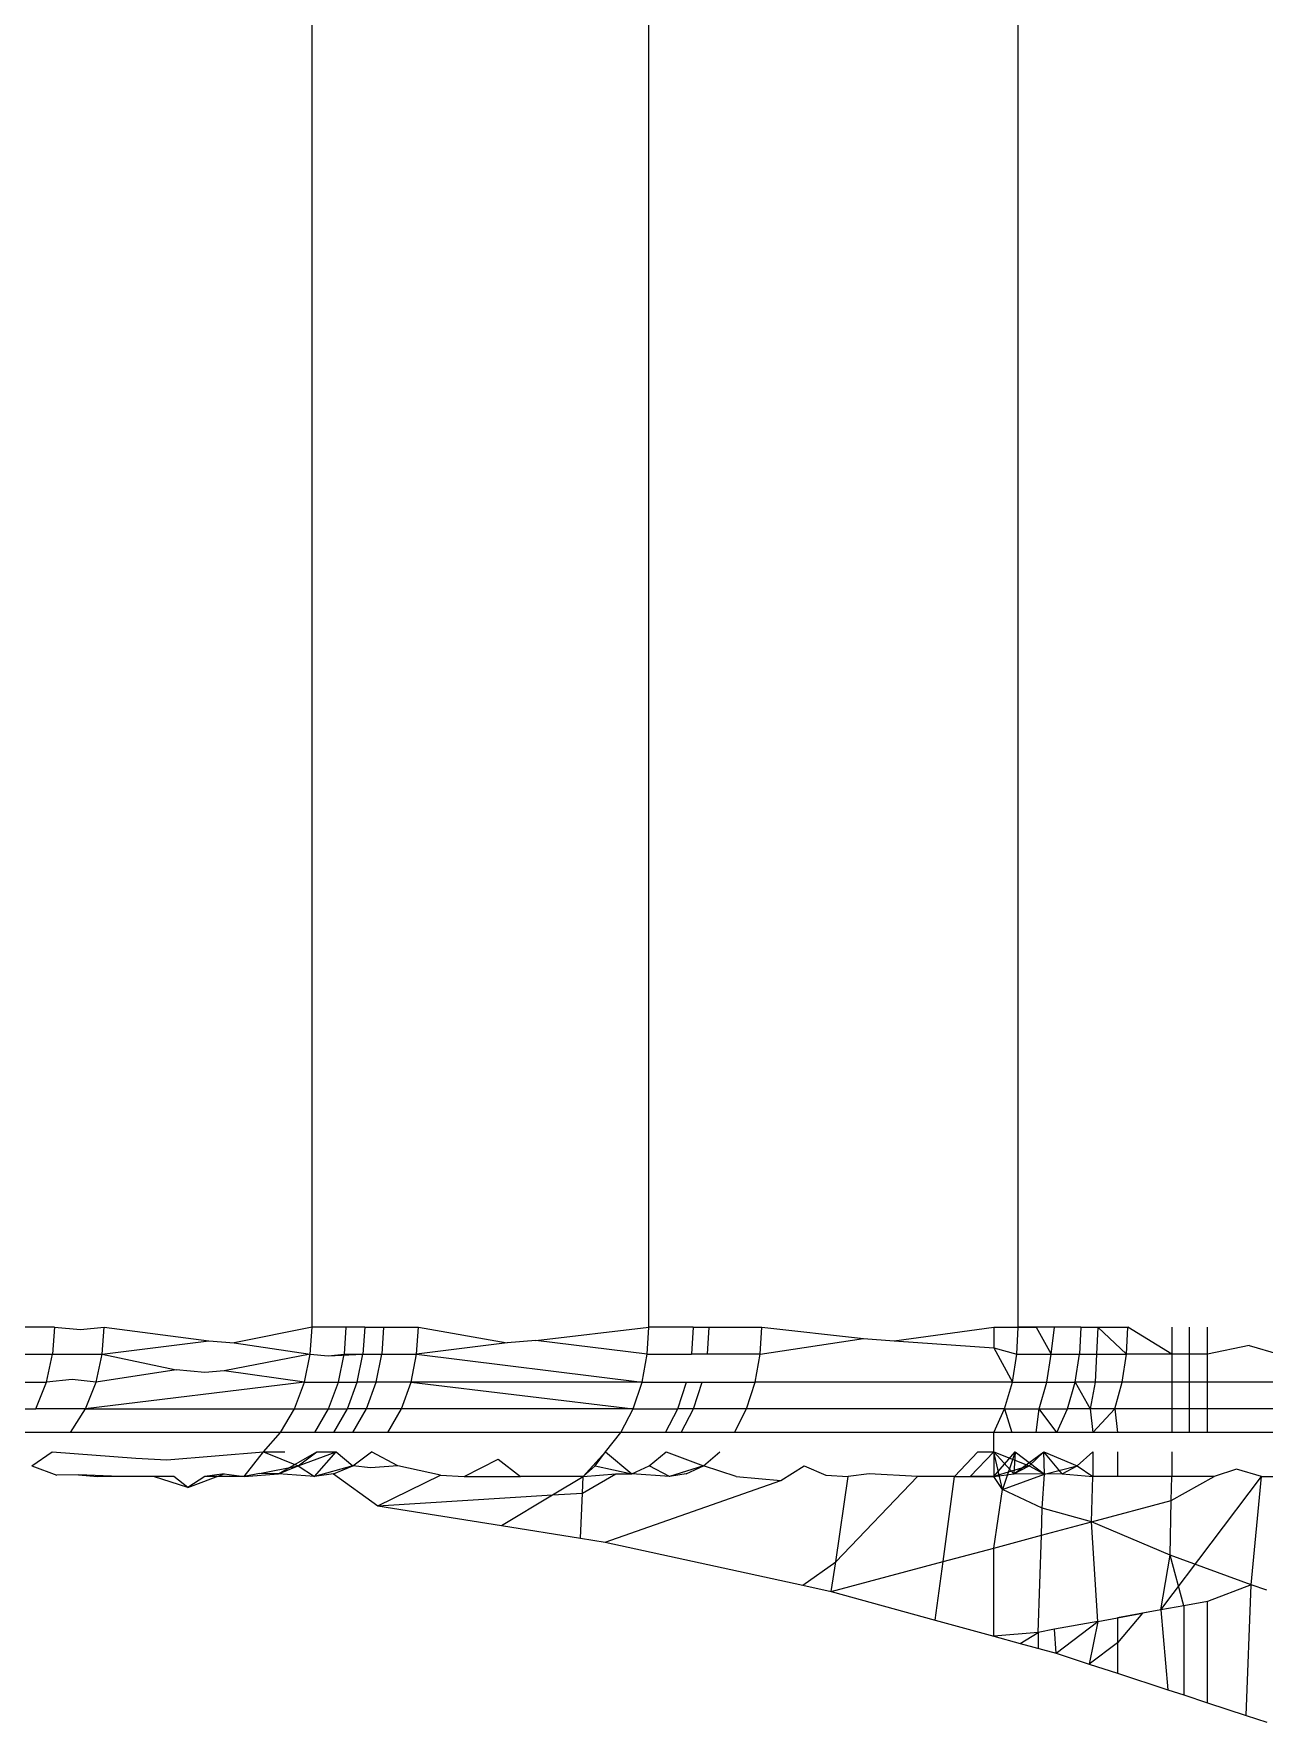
# Model space of a CAD drawing. Header units: millimetres. Extents: x 153 to 4750, y 92 to 3343.
# Drawn here: x 2627.024 to 2629.084, y 1086.204 to 1089.032 of the extents above; entities that cross this region are included whole.
import ezdxf

# ---------------------------------------------------------------- set-up
doc = ezdxf.new("R2010")
doc.units = ezdxf.units.MM

msp = doc.modelspace()

# ---------------------------------------------------------------- linework, layer by layer
for p, q in [((2627.4897, 1086.8656), (2627.4897, 1089.1156)), ((2628.0538, 1086.8656), (2628.0538, 1089.1156)), ((2628.6724, 1086.8656), (2628.6724, 1089.1156)), ((2627.0585, 1086.8656), (2626.9877, 1086.8656)), ((2627.0585, 1086.8656), (2627.0553, 1086.8201)), ((2627.0585, 1086.8656), (2627.1018, 1086.8618)), ((2627.1018, 1086.8618), (2627.1414, 1086.8656)), ((2627.1382, 1086.8201), (2627.1414, 1086.8656)), ((2627.1414, 1086.8656), (2627.3167, 1086.8428)), ((2627.4897, 1086.8656), (2627.3593, 1086.8391)), ((2627.4867, 1086.8201), (2627.4897, 1086.8656)), ((2627.5464, 1086.8656), (2627.4897, 1086.8656)), ((2627.5464, 1086.8656), (2627.5435, 1086.8201)), ((2627.5779, 1086.8656), (2627.5464, 1086.8656)), ((2627.5779, 1086.8656), (2627.575, 1086.8201)), ((2627.5779, 1086.8656), (2627.6096, 1086.8656)), ((2627.6096, 1086.8656), (2627.6067, 1086.8201)), ((2627.6096, 1086.8656), (2627.6677, 1086.8656)), ((2627.6648, 1086.8201), (2627.6677, 1086.8656)), ((2627.6677, 1086.8656), (2627.8167, 1086.8391)), ((2627.8646, 1086.8429), (2628.0538, 1086.8656)), ((2628.051, 1086.8201), (2628.0538, 1086.8656)), ((2628.1279, 1086.8656), (2628.0538, 1086.8656)), ((2628.1279, 1086.8656), (2628.1252, 1086.8201)), ((2628.1279, 1086.8656), (2628.154, 1086.8656)), ((2628.154, 1086.8656), (2628.1514, 1086.8201)), ((2628.154, 1086.8656), (2628.2427, 1086.8656)), ((2628.2401, 1086.8201), (2628.2427, 1086.8656)), ((2628.2427, 1086.8656), (2628.4131, 1086.8466)), ((2628.4643, 1086.8428), (2628.6312, 1086.8656)), ((2628.6312, 1086.8656), (2628.7021, 1086.8656)), ((2628.6312, 1086.8656), (2628.6312, 1086.8306)), ((2628.6312, 1086.8656), (2628.6724, 1086.8656)), ((2628.67, 1086.8201), (2628.6724, 1086.8656)), ((2628.7021, 1086.8656), (2628.6724, 1086.8656)), ((2628.7021, 1086.8656), (2628.7277, 1086.8201)), ((2628.7332, 1086.8656), (2628.7021, 1086.8656)), ((2628.7771, 1086.8656), (2628.7021, 1086.8656)), ((2628.7277, 1086.8201), (2628.7332, 1086.8656)), ((2628.7771, 1086.8656), (2628.7332, 1086.8656)), ((2628.7771, 1086.8656), (2628.7748, 1086.8201)), ((2628.7771, 1086.8656), (2628.8058, 1086.8656)), ((2628.8058, 1086.8656), (2628.8036, 1086.8201)), ((2628.8058, 1086.8656), (2628.8558, 1086.8656)), ((2628.8058, 1086.8656), (2628.8536, 1086.8201)), ((2628.8536, 1086.8201), (2628.8558, 1086.8656)), ((2628.9296, 1086.8201), (2628.8558, 1086.8656)), ((2628.9296, 1086.8656), (2628.9296, 1086.8201)), ((2628.959, 1086.8201), (2628.959, 1086.8656)), ((2628.9894, 1086.8201), (2628.9894, 1086.8656)), ((2627.1382, 1086.8201), (2627.3167, 1086.8428)), ((2627.3167, 1086.8428), (2627.3593, 1086.8391)), ((2627.3593, 1086.8391), (2627.4867, 1086.8201)), ((2627.8167, 1086.8391), (2627.6648, 1086.8201)), ((2627.8646, 1086.8429), (2627.8167, 1086.8391)), ((2628.051, 1086.8201), (2627.8646, 1086.8429)), ((2628.2401, 1086.8201), (2628.4131, 1086.8466)), ((2628.4131, 1086.8466), (2628.4643, 1086.8428)), ((2628.4643, 1086.8428), (2628.6312, 1086.8306)), ((2629.059, 1086.8347), (2628.9894, 1086.8201)), ((2629.059, 1086.8347), (2629.1087, 1086.8201)), ((2626.9844, 1086.8201), (2627.0553, 1086.8201)), ((2627.045, 1086.7736), (2627.0553, 1086.8201)), ((2627.0553, 1086.8201), (2627.1382, 1086.8201)), ((2627.128, 1086.7736), (2627.1382, 1086.8201)), ((2627.1382, 1086.8201), (2627.2623, 1086.7939)), ((2627.4867, 1086.8201), (2627.3426, 1086.7922)), ((2627.477, 1086.7736), (2627.4867, 1086.8201)), ((2627.4867, 1086.8201), (2627.5166, 1086.8176)), ((2627.5166, 1086.8176), (2627.575, 1086.8201)), ((2627.5166, 1086.8176), (2627.5435, 1086.8201)), ((2627.5339, 1086.7736), (2627.5435, 1086.8201)), ((2627.5435, 1086.8201), (2627.575, 1086.8201)), ((2627.5655, 1086.7736), (2627.575, 1086.8201)), ((2627.575, 1086.8201), (2627.6067, 1086.8201)), ((2627.5973, 1086.7736), (2627.6067, 1086.8201)), ((2627.6067, 1086.8201), (2627.6648, 1086.8201)), ((2627.6555, 1086.7736), (2627.6648, 1086.8201)), ((2627.6648, 1086.8201), (2628.0425, 1086.7736)), ((2628.0425, 1086.7736), (2628.051, 1086.8201)), ((2628.051, 1086.8201), (2628.1252, 1086.8201)), ((2628.1514, 1086.8201), (2628.1252, 1086.8201)), ((2628.2401, 1086.8201), (2628.1514, 1086.8201)), ((2628.2319, 1086.7736), (2628.2401, 1086.8201)), ((2628.6312, 1086.8306), (2628.67, 1086.8201)), ((2628.6312, 1086.8306), (2628.6625, 1086.7736)), ((2628.6625, 1086.7736), (2628.67, 1086.8201)), ((2628.67, 1086.8201), (2628.7277, 1086.8201)), ((2628.7203, 1086.7736), (2628.7277, 1086.8201)), ((2628.7277, 1086.8201), (2628.7748, 1086.8201)), ((2628.7675, 1086.7736), (2628.7748, 1086.8201)), ((2628.7748, 1086.8201), (2628.8036, 1086.8201)), ((2628.8036, 1086.8201), (2628.8013, 1086.7736)), ((2628.8036, 1086.8201), (2628.8536, 1086.8201)), ((2628.8464, 1086.7736), (2628.8536, 1086.8201)), ((2628.9296, 1086.8201), (2628.8536, 1086.8201)), ((2628.9296, 1086.8201), (2628.9296, 1086.7736)), ((2628.959, 1086.8201), (2628.9296, 1086.8201)), ((2628.9894, 1086.8201), (2628.9296, 1086.8201)), ((2628.959, 1086.7736), (2628.959, 1086.8201)), ((2628.9894, 1086.8201), (2628.959, 1086.8201)), ((2628.9894, 1086.7736), (2628.9894, 1086.8201)), ((2627.0882, 1086.7776), (2627.045, 1086.7736)), ((2627.128, 1086.7736), (2627.0882, 1086.7776)), ((2627.2623, 1086.7939), (2627.128, 1086.7736)), ((2627.31, 1086.7894), (2627.2623, 1086.7939)), ((2627.3426, 1086.7922), (2627.31, 1086.7894)), ((2627.477, 1086.7736), (2627.3426, 1086.7922)), ((2626.9738, 1086.7736), (2627.045, 1086.7736)), ((2627.0269, 1086.7288), (2627.045, 1086.7736)), ((2627.1102, 1086.7288), (2627.128, 1086.7736)), ((2627.477, 1086.7736), (2627.1102, 1086.7288)), ((2627.4604, 1086.7288), (2627.477, 1086.7736)), ((2627.477, 1086.7736), (2627.5339, 1086.7736)), ((2627.5174, 1086.7288), (2627.5339, 1086.7736)), ((2627.5339, 1086.7736), (2627.5655, 1086.7736)), ((2627.5491, 1086.7288), (2627.5655, 1086.7736)), ((2627.5973, 1086.7736), (2627.5655, 1086.7736)), ((2627.581, 1086.7288), (2627.5973, 1086.7736)), ((2627.6555, 1086.7736), (2627.5973, 1086.7736)), ((2627.6394, 1086.7288), (2627.6555, 1086.7736)), ((2628.0425, 1086.7736), (2627.6555, 1086.7736)), ((2627.6555, 1086.7736), (2628.0275, 1086.7288)), ((2628.0275, 1086.7288), (2628.0425, 1086.7736)), ((2628.0425, 1086.7736), (2628.1167, 1086.7736)), ((2628.102, 1086.7288), (2628.1167, 1086.7736)), ((2628.1167, 1086.7736), (2628.1429, 1086.7736)), ((2628.1283, 1086.7288), (2628.1429, 1086.7736)), ((2628.1429, 1086.7736), (2628.2319, 1086.7736)), ((2628.2175, 1086.7288), (2628.2319, 1086.7736)), ((2628.6625, 1086.7736), (2628.2319, 1086.7736)), ((2628.6495, 1086.7288), (2628.6625, 1086.7736)), ((2628.6625, 1086.7736), (2628.7203, 1086.7736)), ((2628.7074, 1086.7288), (2628.7203, 1086.7736)), ((2628.7203, 1086.7736), (2628.7675, 1086.7736)), ((2628.7549, 1086.7288), (2628.7675, 1086.7736)), ((2628.8013, 1086.7736), (2628.7675, 1086.7736)), ((2628.7675, 1086.7736), (2628.7926, 1086.7288)), ((2628.8013, 1086.7736), (2628.7926, 1086.7288)), ((2628.8464, 1086.7736), (2628.8013, 1086.7736)), ((2628.8339, 1086.7288), (2628.8464, 1086.7736)), ((2628.9296, 1086.7736), (2628.8464, 1086.7736)), ((2628.959, 1086.7736), (2628.9296, 1086.7736)), ((2628.9296, 1086.7736), (2628.9296, 1086.7288)), ((2628.9894, 1086.7736), (2628.959, 1086.7736)), ((2628.959, 1086.7288), (2628.959, 1086.7736)), ((2628.9894, 1086.7288), (2628.9894, 1086.7736)), ((2629.1086, 1086.7736), (2628.9894, 1086.7736)), ((2626.9556, 1086.7288), (2627.0269, 1086.7288)), ((2627.1102, 1086.7288), (2627.0269, 1086.7288)), ((2627.0853, 1086.6888), (2627.1102, 1086.7288)), ((2627.1102, 1086.7288), (2627.4604, 1086.7288)), ((2627.437, 1086.6888), (2627.4604, 1086.7288)), ((2627.4604, 1086.7288), (2627.5174, 1086.7288)), ((2627.4943, 1086.6888), (2627.5174, 1086.7288)), ((2627.5174, 1086.7288), (2627.5491, 1086.7288)), ((2627.5261, 1086.6888), (2627.5491, 1086.7288)), ((2627.581, 1086.7288), (2627.5491, 1086.7288)), ((2627.5582, 1086.6888), (2627.581, 1086.7288)), ((2627.6394, 1086.7288), (2627.581, 1086.7288)), ((2627.6168, 1086.6888), (2627.6394, 1086.7288)), ((2628.0275, 1086.7288), (2627.6394, 1086.7288)), ((2628.0066, 1086.6888), (2628.0275, 1086.7288)), ((2628.0275, 1086.7288), (2628.102, 1086.7288)), ((2628.0815, 1086.6888), (2628.102, 1086.7288)), ((2628.1283, 1086.7288), (2628.102, 1086.7288)), ((2628.1078, 1086.6888), (2628.1283, 1086.7288)), ((2628.2175, 1086.7288), (2628.1283, 1086.7288)), ((2628.1974, 1086.6888), (2628.2175, 1086.7288)), ((2628.6495, 1086.7288), (2628.2175, 1086.7288)), ((2628.6312, 1086.6888), (2628.6495, 1086.7288)), ((2628.6495, 1086.7288), (2628.7074, 1086.7288)), ((2628.6495, 1086.7288), (2628.6615, 1086.6888)), ((2628.7021, 1086.6888), (2628.7074, 1086.7288)), ((2628.7074, 1086.7288), (2628.7549, 1086.7288)), ((2628.7371, 1086.6888), (2628.7074, 1086.7288)), ((2628.7371, 1086.6888), (2628.7549, 1086.7288)), ((2628.7926, 1086.7288), (2628.7549, 1086.7288)), ((2628.7926, 1086.7288), (2628.7971, 1086.6888)), ((2628.8339, 1086.7288), (2628.7926, 1086.7288)), ((2628.7971, 1086.6888), (2628.8339, 1086.7288)), ((2628.9296, 1086.7288), (2628.8339, 1086.7288)), ((2628.8339, 1086.7288), (2628.8385, 1086.6888)), ((2628.959, 1086.7288), (2628.9296, 1086.7288)), ((2628.9296, 1086.7288), (2628.9296, 1086.6888)), ((2628.9894, 1086.7288), (2628.959, 1086.7288)), ((2628.959, 1086.6888), (2628.959, 1086.7288)), ((2628.9894, 1086.6888), (2628.9894, 1086.7288)), ((2629.1086, 1086.7288), (2628.9894, 1086.7288)), ((2627.0853, 1086.6888), (2626.9301, 1086.6888)), ((2627.437, 1086.6888), (2627.0853, 1086.6888)), ((2627.4083, 1086.6564), (2627.437, 1086.6888)), ((2627.4943, 1086.6888), (2627.437, 1086.6888)), ((2627.5261, 1086.6888), (2627.4943, 1086.6888)), ((2627.5582, 1086.6888), (2627.5261, 1086.6888)), ((2627.6168, 1086.6888), (2627.5582, 1086.6888)), ((2628.0066, 1086.6888), (2627.6168, 1086.6888)), ((2627.9809, 1086.6564), (2628.0066, 1086.6888)), ((2628.0815, 1086.6888), (2628.0066, 1086.6888)), ((2628.1078, 1086.6888), (2628.0815, 1086.6888)), ((2628.1974, 1086.6888), (2628.1078, 1086.6888)), ((2628.6312, 1086.6888), (2628.1974, 1086.6888)), ((2628.6312, 1086.6564), (2628.6312, 1086.6888)), ((2628.6615, 1086.6888), (2628.6312, 1086.6888)), ((2628.7371, 1086.6888), (2628.6615, 1086.6888)), ((2628.7971, 1086.6888), (2628.7371, 1086.6888)), ((2628.8385, 1086.6888), (2628.7971, 1086.6888)), ((2628.9296, 1086.6888), (2628.8385, 1086.6888)), ((2628.9894, 1086.6888), (2628.9296, 1086.6888)), ((2629.1086, 1086.6888), (2628.9894, 1086.6888)), ((2627.0205, 1086.6331), (2627.0547, 1086.6564)), ((2627.0547, 1086.6564), (2627.1947, 1086.6459)), ((2627.1947, 1086.6459), (2627.2464, 1086.6434)), ((2627.2464, 1086.6434), (2627.4083, 1086.6564)), ((2627.3761, 1086.6156), (2627.4083, 1086.6564)), ((2627.4083, 1086.6564), (2627.444, 1086.6564)), ((2627.4083, 1086.6564), (2627.4662, 1086.6331)), ((2627.4333, 1086.6198), (2627.4978, 1086.6564)), ((2627.4662, 1086.6331), (2627.4978, 1086.6564)), ((2627.4662, 1086.6331), (2627.53, 1086.6564)), ((2627.4939, 1086.6156), (2627.53, 1086.6564)), ((2627.4978, 1086.6564), (2627.53, 1086.6564)), ((2627.53, 1086.6564), (2627.5579, 1086.6331)), ((2627.5579, 1086.6331), (2627.589, 1086.6564)), ((2627.6334, 1086.6331), (2627.589, 1086.6564)), ((2627.7443, 1086.6156), (2627.8012, 1086.6443)), ((2627.8012, 1086.6443), (2627.8388, 1086.6156)), ((2627.944, 1086.6156), (2627.9809, 1086.6564)), ((2627.9639, 1086.6331), (2627.9809, 1086.6564)), ((2627.9809, 1086.6564), (2628.0251, 1086.6198)), ((2628.0544, 1086.6331), (2628.0826, 1086.6564)), ((2628.0826, 1086.6564), (2628.145, 1086.6331)), ((2628.145, 1086.6331), (2628.1727, 1086.6564)), ((2628.6048, 1086.6564), (2628.5658, 1086.6156)), ((2628.5916, 1086.6156), (2628.6312, 1086.6564)), ((2628.6048, 1086.6564), (2628.6312, 1086.6564)), ((2628.6312, 1086.6564), (2628.6312, 1086.6156)), ((2628.6312, 1086.6564), (2628.6652, 1086.6198)), ((2628.6312, 1086.6156), (2628.6673, 1086.6564)), ((2628.6312, 1086.6564), (2628.6907, 1086.6331)), ((2628.6457, 1086.5933), (2628.6312, 1086.6564)), ((2628.6673, 1086.6564), (2628.6457, 1086.5933)), ((2628.6673, 1086.6564), (2628.6652, 1086.6198)), ((2628.6652, 1086.6198), (2628.7152, 1086.6564)), ((2628.6673, 1086.6564), (2628.7164, 1086.6194)), ((2628.6907, 1086.6331), (2628.7152, 1086.6564)), ((2628.746, 1086.6198), (2628.7152, 1086.6564)), ((2628.7152, 1086.6564), (2628.771, 1086.6331)), ((2628.7164, 1086.6194), (2628.7152, 1086.6564)), ((2628.771, 1086.6331), (2628.7971, 1086.6564)), ((2628.7971, 1086.6564), (2628.7971, 1086.6156)), ((2628.8385, 1086.6564), (2628.8385, 1086.6156)), ((2628.9296, 1086.6564), (2628.9296, 1086.6156)), ((2627.0205, 1086.6331), (2627.0622, 1086.6173)), ((2627.0987, 1086.618), (2627.0622, 1086.6173)), ((2627.0987, 1086.618), (2627.1302, 1086.6156)), ((2627.1677, 1086.6156), (2627.0987, 1086.618)), ((2627.1677, 1086.6156), (2627.1302, 1086.6156)), ((2627.2243, 1086.6156), (2627.1677, 1086.6156)), ((2627.2582, 1086.6156), (2627.2243, 1086.6156)), ((2627.2815, 1086.5967), (2627.2243, 1086.6156)), ((2627.2815, 1086.5967), (2627.2582, 1086.6156)), ((2627.2815, 1086.5967), (2627.3426, 1086.6198)), ((2627.3099, 1086.6156), (2627.2815, 1086.5967)), ((2627.3426, 1086.6198), (2627.3099, 1086.6156)), ((2627.3761, 1086.6156), (2627.3099, 1086.6156)), ((2627.3426, 1086.6198), (2627.3761, 1086.6156)), ((2627.4019, 1086.6206), (2627.3761, 1086.6156)), ((2627.3761, 1086.6156), (2627.4333, 1086.6198)), ((2627.4019, 1086.6206), (2627.4662, 1086.6331)), ((2627.4333, 1086.6198), (2627.4019, 1086.6206)), ((2627.4333, 1086.6198), (2627.4662, 1086.6331)), ((2627.4939, 1086.6156), (2627.4333, 1086.6198)), ((2627.4662, 1086.6331), (2627.4939, 1086.6156)), ((2627.5579, 1086.6331), (2627.4939, 1086.6156)), ((2627.5255, 1086.6198), (2627.4939, 1086.6156)), ((2627.5255, 1086.6198), (2627.5579, 1086.6331)), ((2627.5255, 1086.6198), (2627.5998, 1086.566)), ((2627.5877, 1086.6301), (2627.5579, 1086.6331)), ((2627.6334, 1086.6331), (2627.5877, 1086.6301)), ((2627.5998, 1086.566), (2627.705, 1086.6173)), ((2627.705, 1086.6173), (2627.6334, 1086.6331)), ((2627.705, 1086.6173), (2627.7443, 1086.6156)), ((2627.7443, 1086.6156), (2627.8388, 1086.6156)), ((2627.944, 1086.6156), (2627.8388, 1086.6156)), ((2627.8922, 1086.5844), (2627.944, 1086.6156)), ((2627.9426, 1086.5876), (2627.9982, 1086.6198)), ((2627.9426, 1086.5876), (2627.944, 1086.6156)), ((2627.944, 1086.6156), (2627.9639, 1086.6331)), ((2627.944, 1086.6156), (2627.9982, 1086.6198)), ((2627.9639, 1086.6331), (2628.0251, 1086.6198)), ((2627.9808, 1086.5054), (2628.2746, 1086.6085)), ((2627.9982, 1086.6198), (2628.0251, 1086.6198)), ((2628.0251, 1086.6198), (2628.0544, 1086.6331)), ((2628.0881, 1086.6156), (2628.0251, 1086.6198)), ((2628.0881, 1086.6156), (2628.0544, 1086.6331)), ((2628.145, 1086.6331), (2628.0881, 1086.6156)), ((2628.1162, 1086.6198), (2628.0881, 1086.6156)), ((2628.1162, 1086.6198), (2628.145, 1086.6331)), ((2628.1999, 1086.6156), (2628.145, 1086.6331)), ((2628.1999, 1086.6156), (2628.2746, 1086.6085)), ((2628.2746, 1086.6085), (2628.314, 1086.6331)), ((2628.314, 1086.6331), (2628.3503, 1086.6173)), ((2628.3503, 1086.6173), (2628.3875, 1086.6156)), ((2628.3666, 1086.4725), (2628.3875, 1086.6156)), ((2628.3666, 1086.4725), (2628.5035, 1086.6156)), ((2628.4225, 1086.6198), (2628.3875, 1086.6156)), ((2628.5035, 1086.6156), (2628.4225, 1086.6198)), ((2628.5658, 1086.6156), (2628.5035, 1086.6156)), ((2628.5465, 1086.4728), (2628.5658, 1086.6156)), ((2628.5658, 1086.6156), (2628.6312, 1086.6156)), ((2628.5658, 1086.6156), (2628.5916, 1086.6156)), ((2628.6312, 1086.6156), (2628.5916, 1086.6156)), ((2628.6907, 1086.6331), (2628.6312, 1086.6156)), ((2628.6312, 1086.6156), (2628.6652, 1086.6198)), ((2628.6457, 1086.5933), (2628.6312, 1086.6156)), ((2628.6457, 1086.5933), (2628.7164, 1086.6194)), ((2628.6652, 1086.6198), (2628.6907, 1086.6331)), ((2628.7164, 1086.6194), (2628.6652, 1086.6198)), ((2628.6907, 1086.6331), (2628.7164, 1086.6194)), ((2628.7124, 1086.5621), (2628.7164, 1086.6194)), ((2628.7164, 1086.6194), (2628.771, 1086.6331)), ((2628.746, 1086.6198), (2628.7164, 1086.6194)), ((2628.746, 1086.6198), (2628.771, 1086.6331)), ((2628.746, 1086.6198), (2628.7971, 1086.6156)), ((2628.771, 1086.6331), (2628.7971, 1086.6156)), ((2628.7951, 1086.5394), (2628.7971, 1086.6156)), ((2628.8385, 1086.6156), (2628.7971, 1086.6156)), ((2628.9296, 1086.6156), (2628.8385, 1086.6156)), ((2628.911, 1086.3918), (2629.0796, 1086.6156)), ((2628.9282, 1086.5751), (2628.9296, 1086.6156)), ((2628.9282, 1086.5751), (2629.0004, 1086.6156)), ((2629.0004, 1086.6156), (2628.9296, 1086.6156)), ((2629.0378, 1086.6275), (2629.0004, 1086.6156)), ((2629.0796, 1086.6156), (2629.0378, 1086.6275)), ((2629.0626, 1086.4339), (2629.0796, 1086.6156)), ((2629.0796, 1086.6156), (2629.1086, 1086.6156)), ((2627.5998, 1086.566), (2627.8922, 1086.5844)), ((2627.8069, 1086.5331), (2627.8922, 1086.5844)), ((2627.8922, 1086.5844), (2627.9426, 1086.5876)), ((2627.939, 1086.5121), (2627.9426, 1086.5876)), ((2628.6313, 1086.4955), (2628.6457, 1086.5933)), ((2628.7124, 1086.5621), (2628.6457, 1086.5933)), ((2627.5998, 1086.566), (2627.8069, 1086.5331)), ((2628.7111, 1086.5169), (2628.7124, 1086.5621)), ((2628.7951, 1086.5394), (2628.7124, 1086.5621)), ((2628.7951, 1086.5394), (2628.9282, 1086.5751)), ((2628.9267, 1086.4838), (2628.9282, 1086.5751)), ((2627.8069, 1086.5331), (2627.939, 1086.5121)), ((2628.7111, 1086.5169), (2628.7951, 1086.5394)), ((2628.8058, 1086.3726), (2628.7951, 1086.5394)), ((2628.9267, 1086.4838), (2628.7951, 1086.5394)), ((2627.939, 1086.5121), (2627.9808, 1086.5054)), ((2627.9808, 1086.5054), (2628.3118, 1086.4331)), ((2628.5465, 1086.4728), (2628.6313, 1086.4955)), ((2628.6313, 1086.4955), (2628.7111, 1086.5169)), ((2628.6313, 1086.348), (2628.6313, 1086.4955)), ((2628.7056, 1086.3542), (2628.7111, 1086.5169)), ((2628.3118, 1086.4331), (2628.3666, 1086.4725)), ((2628.3593, 1086.4227), (2628.5465, 1086.4728)), ((2628.3593, 1086.4227), (2628.3666, 1086.4725)), ((2628.5332, 1086.3749), (2628.5465, 1086.4728)), ((2628.911, 1086.3918), (2628.9267, 1086.4838)), ((2628.9495, 1086.3988), (2628.9267, 1086.4838)), ((2629.0626, 1086.4339), (2628.9267, 1086.4838)), ((2628.3118, 1086.4331), (2628.3593, 1086.4227)), ((2628.3593, 1086.4227), (2628.5332, 1086.3749)), ((2629.0626, 1086.4339), (2628.9894, 1086.4061)), ((2629.054, 1086.2151), (2629.0626, 1086.4339)), ((2629.0889, 1086.4249), (2629.0626, 1086.4339)), ((2628.911, 1086.3918), (2628.8385, 1086.3785)), ((2628.8385, 1086.3785), (2628.8805, 1086.3862)), ((2628.8805, 1086.3862), (2628.8385, 1086.3369)), ((2628.911, 1086.3918), (2628.8805, 1086.3862)), ((2628.9495, 1086.3988), (2628.911, 1086.3918)), ((2628.911, 1086.3918), (2628.9228, 1086.258)), ((2628.9894, 1086.4061), (2628.9495, 1086.3988)), ((2628.9495, 1086.3988), (2628.9495, 1086.2493)), ((2628.9894, 1086.2362), (2628.9894, 1086.4061)), ((2628.5332, 1086.3749), (2628.6313, 1086.348)), ((2628.7056, 1086.3542), (2628.6313, 1086.348)), ((2628.6756, 1086.3358), (2628.7056, 1086.3542)), ((2628.7332, 1086.3593), (2628.7056, 1086.3542)), ((2628.7056, 1086.3542), (2628.7056, 1086.3275)), ((2628.8058, 1086.3726), (2628.7332, 1086.3593)), ((2628.7356, 1086.3193), (2628.7332, 1086.3593)), ((2628.7356, 1086.3193), (2628.8058, 1086.3726)), ((2628.8058, 1086.3726), (2628.7911, 1086.3011)), ((2628.8058, 1086.3726), (2628.8385, 1086.3785)), ((2628.8385, 1086.3785), (2628.8385, 1086.3369)), ((2628.6313, 1086.348), (2628.6756, 1086.3358)), ((2628.6756, 1086.3358), (2628.7356, 1086.3193)), ((2628.8385, 1086.3369), (2628.7911, 1086.3011)), ((2628.8385, 1086.3369), (2628.8385, 1086.2856)), ((2628.7356, 1086.3193), (2628.7911, 1086.3011)), ((2628.7911, 1086.3011), (2628.8385, 1086.2856)), ((2628.8385, 1086.2856), (2628.9228, 1086.258)), ((2628.9228, 1086.258), (2628.9495, 1086.2493)), ((2628.9495, 1086.2493), (2628.9894, 1086.2362)), ((2628.9894, 1086.2362), (2629.054, 1086.2151)), ((2629.054, 1086.2151), (2629.0889, 1086.2037))]:
    msp.add_line(p, q)

doc.saveas('drawing.dxf')
